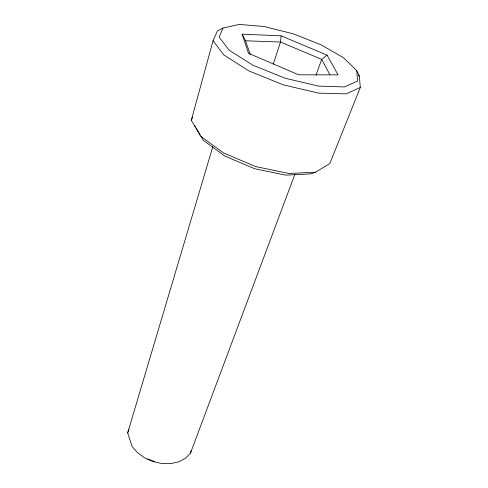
<?xml version="1.0" encoding="UTF-8"?>
<svg xmlns="http://www.w3.org/2000/svg" width="488" height="488" viewBox="0 0 488 488"><rect width="100%" height="100%" fill="white"/><g stroke="black" fill="none" stroke-linecap="round" stroke-linejoin="round"><path stroke-width="0.73" d="M281.106 35.825L327.033 55.089L338.056 74.853L298.674 74.817L248.49 53.296L242.115 34.184L281.106 35.825L280.49 42.029L273.268 64.227M212.902 146.394L127.679 432.868L132.065 446.422L137.524 452.699L144.716 457.897L153.098 461.611L162.046 463.563L170.879 463.6L178.925 461.746L185.605 458.177L190.466 453.169L191.235 450.247M315.62 172.185L289.079 173.484L255.724 166.597L223.632 153.012L200.55 136.115L191.308 120.268L213.073 40.687L217.453 30.939L223.01 28.048L239.315 24.4L264.124 26.523L292.837 33.703L320.829 44.695L343.582 57.779L356.752 70.632L359.327 76.073L360.321 87.431L329.821 163.535L315.62 172.185L310.612 173.887L285.779 175.137L254.73 168.756L224.852 156.087L203.319 140.282L201.05 136.384M315.998 75.121L321.69 59.39L327.033 55.089M127.679 432.868L128.978 429.324M190.466 453.169L294.911 174.253M191.308 120.268L192.455 117.462M223.01 28.048L219.088 37.106L229.238 50.282L253.004 65.27L285.37 78.293L318.463 86.095L344.333 86.949L357.594 81.118L356.752 70.632M360.321 87.431L346.291 93.867L318.755 93.141L283.424 84.888L248.923 70.949L223.687 54.851L213.073 40.687M242.115 34.184L245.586 40.791L280.49 42.029L321.69 59.39L329.833 74.597M154.611 461.648L147.699 458.909M358.247 75.012L359.327 76.073M194.608 125.355L195.365 126.654M196.121 127.954L200.287 135.091M245.586 40.791L250.222 54.516"/></g></svg>
